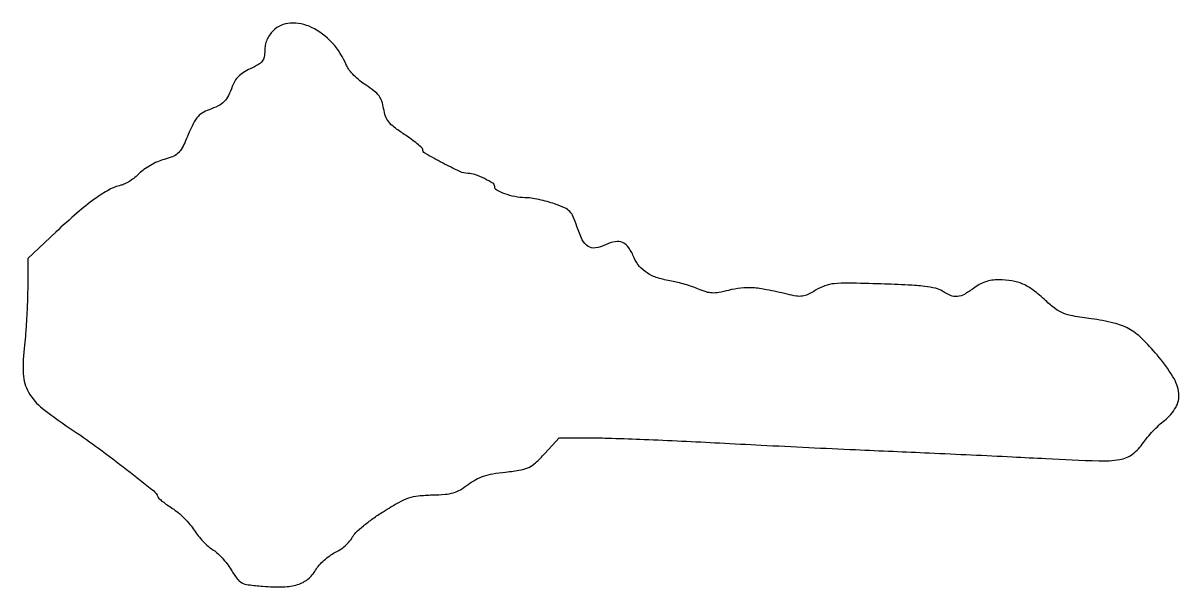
# Model space of a CAD drawing. Extents: x 1 to 337, y 1 to 165.
import ezdxf

# ---------------------------------------------------------------- set-up
doc = ezdxf.new("R2010")
doc.units = 0

msp = doc.modelspace()

# ---------------------------------------------------------------- linework, layer by layer
msp.add_lwpolyline([(73.454545, 162.545455, 0.045009), (72.389213, 161.268882, 0.050955), (71.619512, 159.872137, 0.051709), (71.156409, 158.367136, 0.048836), (71, 156.769574, -0.044764), (70.830812, 154.883583, -0.123617), (70.285029, 153.677404, -0.095214), (69.139308, 152.692557, -0.020274), (66.796825, 151.47412, 0.029857), (64.779115, 150.375006, 0.055106), (63.315061, 149.21846, 0.063386), (62.275088, 147.893584, 0.055879), (61.546825, 146.294076, -0.03744), (60.467947, 143.67284, -0.080549), (59.191736, 141.907898, -0.080276), (57.420233, 140.633061, -0.036986), (54.784491, 139.550744, 0.06502), (52.73314, 138.571046, 0.090586), (51.256317, 137.178334, 0.050489), (49.84091, 134.779868, 0.008535), (47.692202, 129.905214, -0.039259), (46.705293, 127.993596, -0.084368), (45.610977, 126.754404, -0.075275), (44.086159, 125.863442, -0.026392), (41.675716, 125.049197, 0.035814), (39.751526, 124.358587, 0.025087), (37.693509, 123.322618, 0.025418), (35.812859, 122.124233, 0.047198), (34.444979, 120.94257, -0.033003), (33.207452, 119.810707, -0.026709), (31.743802, 118.762594, -0.02747), (30.283705, 117.939892, -0.060571), (29.07757, 117.517037, 0.073826), (25.71811, 116.238747, 0.02833), (21.494405, 113.54567, 0.022159), (16.372341, 109.499593, 0.010489), (10.120597, 103.8612), (2, 96.222399), (1.956088, 87.3612, -0.007899), (1.874333, 83.42227, -0.005219), (1.661681, 78.899852, -0.005252), (1.362811, 74.506865, -0.01014), (1.015516, 71, 0.038538), (0.662881, 62.5991, 0.122766), (2.200295, 57.240404, 0.096813), (6.309374, 52.524361, 0.018912), (15.5, 45.918286, -0.012284), (22.608766, 40.950164, -0.007481), (30.769709, 34.752634, -0.002927), (38.65892, 28.498332, -0.135903), (39.850246, 26.845294, 0.122005), (40.188756, 26.34744, 0.013674), (41.240901, 25.454908, 0.015957), (42.576474, 24.451669, 0.012311), (44.092556, 23.441572, -0.034721), (45.762777, 22.217356, -0.02103), (47.567118, 20.55662, -0.021022), (49.227325, 18.748312, -0.034411), (50.455402, 17.070648, 0.027907), (51.610979, 15.448201, 0.021468), (53.04111, 13.809781, 0.021903), (54.515297, 12.390444, 0.047305), (55.788205, 11.466039, -0.051667), (57.066827, 10.52038, -0.022522), (58.562125, 9.026016, -0.022), (60.021543, 7.281613, -0.027336), (61.212329, 5.533664, 0.023503), (62.964793, 2.918394, 0.114851), (64.312476, 1.772313, 0.08837), (66.190565, 1.191867, 0.010843), (70.484149, 0.753335, 0.025247), (76.439832, 0.57691, 0.068937), (80.591684, 1.240654, 0.096087), (83.572865, 2.822239, 0.08984), (85.829846, 5.436183, -0.046506), (86.859015, 6.859674, -0.028664), (88.308169, 8.335599, -0.028611), (89.923013, 9.641547, -0.04497), (91.458765, 10.547457, 0.039769), (92.952028, 11.40753, 0.030449), (94.4376, 12.567496, 0.031203), (95.701229, 13.833158, 0.061316), (96.502964, 15.005731, -0.08289), (97.515969, 16.3588, -0.017587), (99.722633, 18.32396, -0.01789), (102.483239, 20.451601, -0.015875), (105.49902, 22.466924, -0.010585), (110.078742, 25.188463, -0.046538), (112.943474, 26.474685, -0.056296), (115.731473, 27.087978, -0.020281), (119.790107, 27.346037, 0.01491), (123.541067, 27.544122, 0.049678), (125.964543, 27.989761, 0.061172), (127.975836, 28.848003, 0.031889), (130.245571, 30.365311, -0.036678), (132.457209, 31.813361, -0.045928), (134.700754, 32.800736, -0.037687), (137.418475, 33.487328, -0.015697), (141.166322, 34.018258, 0.013051), (145.601529, 34.622639, 0.070084), (147.923633, 35.344701, 0.078291), (149.837633, 36.647618, 0.018527), (152.562323, 39.402946), (156.783146, 44), (166.641573, 43.966586, -0.007534), (172.109606, 43.865654, -0.001639), (181.535337, 43.51861, -0.001708), (192.440073, 43.043989, -0.001636), (203.5, 42.488485, 0.000788), (215.547559, 41.862896, 0.000512), (229.471875, 41.17615, 0.000515), (243.064417, 40.533749, 0.00098), (254, 40.049673, -0.000759), (264.525587, 39.588396, -0.000484), (276.7716, 39.021224, -0.000486), (288.782289, 38.441619, -0.000903), (298.520341, 37.944574, 0.004445), (313.914944, 37.268119, 0.049362), (320.048801, 37.658894, 0.12235), (323.728411, 39.239639, 0.080377), (326.924286, 42.594453, -0.025759), (328.10607, 44.141814, -0.014), (329.704954, 45.922186, -0.013916), (331.436883, 47.646604, -0.021389), (333.03752, 49.029716, 0.093584), (336.347983, 52.847725, 0.161018), (337.210222, 56.925118, 0.112864), (335.52075, 61.767719, 0.034161), (330.913621, 68.10317, 0.025126), (326.431328, 72.940844, 0.067816), (322.676334, 75.724041, 0.067284), (318.296178, 77.413148, 0.024443), (311.738026, 78.639177, -0.009663), (306.39087, 79.476127, -0.051403), (303.548723, 80.285104, -0.067443), (301.290846, 81.562037, -0.023837), (298.435575, 83.95262, 0.024501), (294.805991, 86.98331, 0.057526), (291.766272, 88.771689, 0.064971), (288.636152, 89.695926, 0.039359), (284.779291, 90, 0.037202), (282.747586, 89.848624, 0.044622), (280.884876, 89.396886, 0.0445), (279.127735, 88.620505, 0.036669), (277.411113, 87.5, -0.034667), (274.781001, 85.768188, -0.105569), (272.750053, 85.134083, -0.118708), (270.778851, 85.419994, -0.049964), (268.388389, 86.665087, 0.087334), (266.393908, 87.522042, 0.02825), (263.217742, 88.083954, 0.01764), (258.395039, 88.486824, 0.00442), (250.504237, 88.7965, 0.002994), (240.909764, 89.030618, 0.028461), (236.809406, 88.872689, 0.063495), (234.12313, 88.265713, 0.051178), (231.457723, 86.973872, -0.023787), (229.208474, 85.727495, -0.080068), (227.605574, 85.234035, -0.075134), (225.874581, 85.253308, -0.019335), (223.127059, 85.809647, 0.010527), (217.174708, 87.12446, 0.03271), (213.101903, 87.660859, 0.043912), (209.699555, 87.585264, 0.035242), (206.095095, 86.927734, -0.016971), (203.234116, 86.297108, -0.056191), (201.31317, 86.160972, -0.064352), (199.55192, 86.463374, -0.027389), (197.302565, 87.292952, 0.018774), (195.556791, 87.971181, 0.011316), (193.442003, 88.649482, 0.011328), (191.306829, 89.229134, 0.019418), (189.5, 89.602178, -0.034779), (185.451431, 90.568511, -0.063866), (182.377052, 91.983661, -0.076538), (180.13728, 93.915549, -0.077784), (178.597129, 96.42178, 0.050657), (177.018745, 99.331655, 0.138053), (175.24046, 100.823984, 0.152243), (173.062612, 101.090231, 0.06621), (170.258891, 100.183632, -0.071778), (167.329849, 99.272243, -0.184351), (165.193809, 99.719177, -0.138203), (163.501737, 101.628059, -0.034686), (161.93893, 105.526658, 0.022836), (160.876032, 108.371434, 0.094291), (159.856804, 109.889536, 0.092217), (158.339743, 110.944422, 0.021316), (155.43893, 112.106607, 0.018664), (153.276965, 112.778014, 0.01417), (150.86307, 113.357108, 0.014383), (148.564653, 113.771432, 0.032175), (146.797053, 113.922496, -0.042813), (143.852961, 114.237235, -0.039531), (140.922923, 115.051603, -0.038842), (138.605194, 116.108288, -0.27283), (138, 117.134835, 0.259432), (137.463299, 118.099593, 0.023502), (134.966136, 119.491348, 0.029616), (132.239246, 120.651486, 0.085969), (130.227242, 121, -0.10969), (127.833138, 121.531613, -0.012106), (122.773868, 124.045934, -0.007679), (117.659642, 126.845105, -0.269947), (117, 127.977871, 0.21466), (116.789323, 128.445983, 0.009845), (115.423568, 129.608778, 0.014913), (113.689825, 130.94268, 0.009994), (111.633422, 132.367656, -0.015718), (108.696983, 134.4526, -0.061999), (107.112358, 135.997469, -0.084001), (106.205693, 137.63118, -0.045151), (105.63661, 139.871053, 0.040648), (105.105092, 142.044772, 0.081487), (104.285342, 143.605323, 0.068332), (102.909465, 144.98852, 0.021883), (100.524408, 146.647823, -0.030467), (98.718875, 147.95047, -0.026705), (96.999584, 149.518149, -0.027633), (95.599643, 151.105189, -0.068831), (94.818835, 152.437372, 0.085735), (90.634566, 159.056098, 0.098838), (84.64843, 163.50335, 0.122862), (78.433547, 164.746504, 0.186706)], format="xyb", close=True)

doc.saveas('drawing.dxf')
